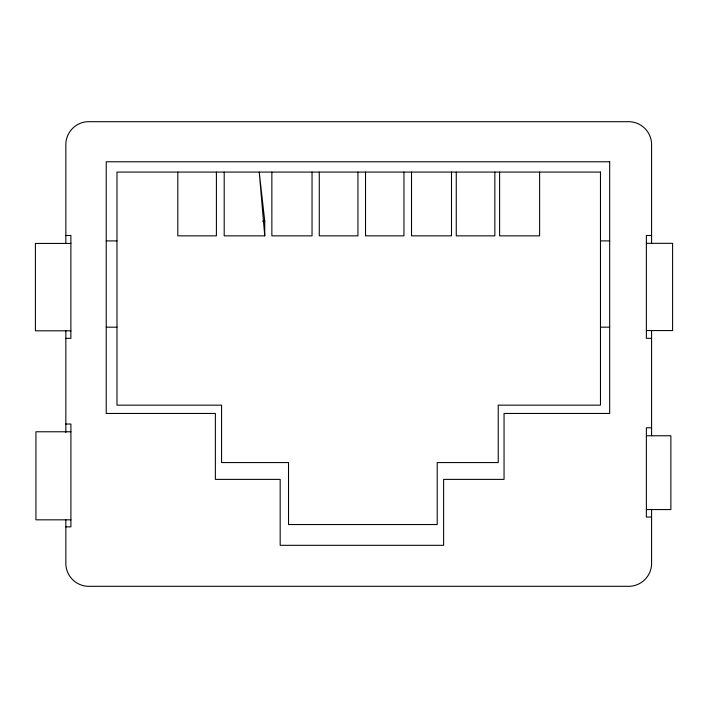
<?xml version="1.0" encoding="UTF-8"?>
<svg xmlns="http://www.w3.org/2000/svg" width="708" height="708" viewBox="0 0 708 708"><rect width="100%" height="100%" fill="white"/><g stroke="black" fill="none" stroke-linecap="round" stroke-linejoin="round"><path stroke-width="1.06" d="M262.553 221.162L264.748 221.162L264.748 235.852L224.197 235.852L224.197 172.079M65.853 235.49L70.88 235.49L70.88 338.327L65.853 338.327M651.581 235.49L646.377 235.49L646.377 338.327L651.581 338.327M106.227 240.906L116.988 240.906M600.472 240.906L609.685 240.906M646.377 243.322L672.6 243.322L672.6 330.565L646.377 330.565M70.88 243.428L35.4 243.428L35.4 330.813L70.88 330.813M106.227 327.185L116.988 327.185M600.472 327.185L609.685 327.185M65.853 424.021L70.906 424.021L70.906 526.858L65.853 526.858M651.581 427.791L646.377 427.791L646.377 517.061L651.581 517.061M70.906 431.774L35.94 431.774L35.94 519.831L70.906 519.831M646.377 435.765L670.874 435.765L670.874 509.565L646.377 509.565M264.748 221.162L259.234 172.079L264.748 235.852M651.581 243.455L651.581 146.167A23.09 23.09 0 0 0 627.12 121.696L90.314 121.696A23.09 23.09 0 0 0 65.853 146.167L65.853 243.455M651.581 330.565L651.581 435.809M651.581 509.565L651.581 561.833A23.09 23.09 0 0 1 627.12 586.304L90.314 586.304A23.09 23.09 0 0 1 65.853 561.833L65.853 519.822M539.62 172.079L539.62 235.852L499.609 235.852L499.609 172.079M494.848 172.079L494.848 235.852L456.262 235.852L456.262 172.079M451.492 172.079L451.492 235.852L411.525 235.852L411.525 172.079M403.958 172.079L403.958 235.852L365.523 235.852L365.523 172.079M357.956 172.079L357.956 235.852L319.281 235.852L319.281 172.079M312.042 172.079L312.042 235.852L271.863 235.852L271.863 172.079M216.4 172.079L216.4 235.852L177.814 235.852L177.814 172.079M65.853 330.786L65.853 432.491M609.685 161.778L106.227 161.778L106.227 413.454L215.374 413.454L215.374 479.387L280.173 479.387L280.173 545.319L443.615 545.319L443.615 479.387L504.052 479.387L504.052 413.454L609.685 413.454L609.685 161.778M600.472 172.079L116.988 172.079L116.988 405.153L221.577 405.153L221.577 462.572L288.519 462.572L288.519 524.548L437.208 524.548L437.208 462.572L498.237 462.572L498.237 405.153L600.472 405.153L600.472 172.079"/></g></svg>
